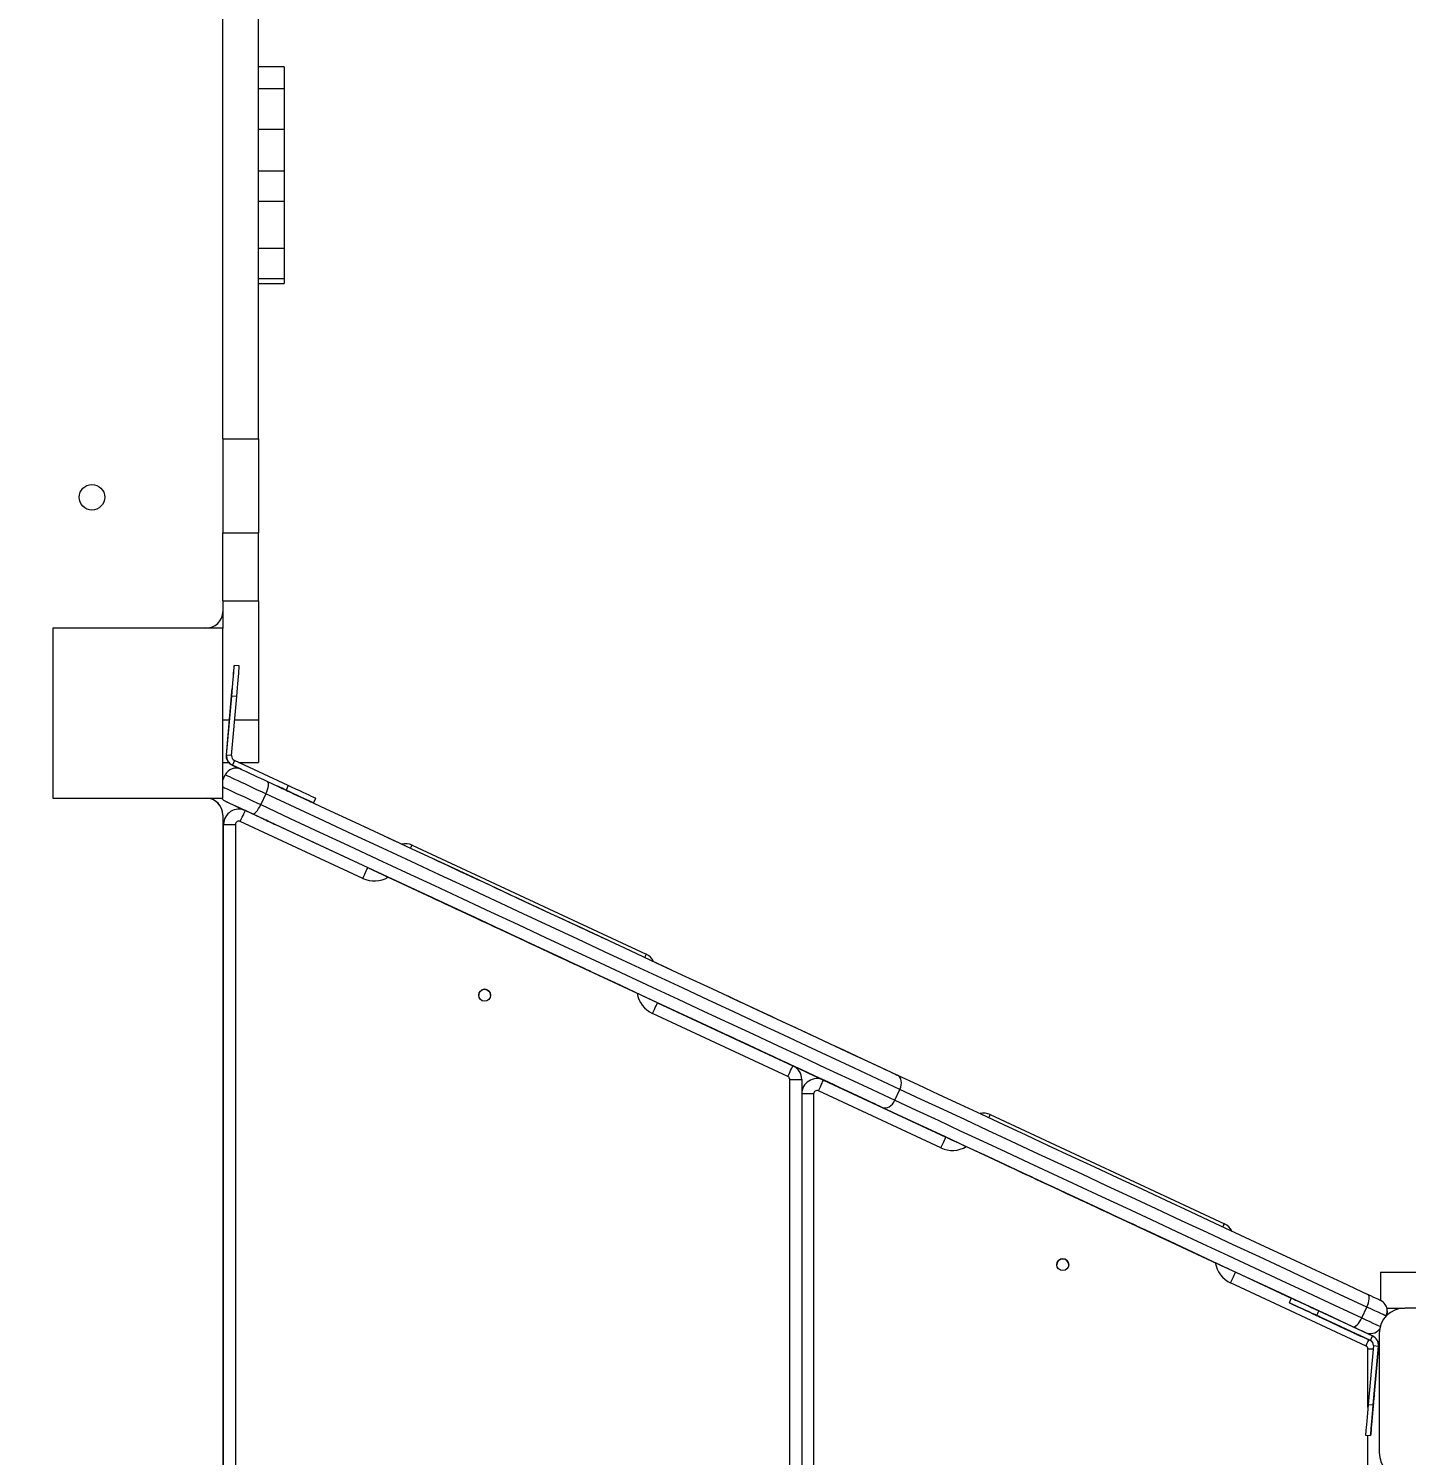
# Model space of a CAD drawing. Header units: millimetres. Extents: x -11024 to 8278, y -7837 to 5770.
# Drawn here: x -5007 to -4197, y -974 to -134 of the extents above; entities that cross this region are included whole.
import ezdxf

# ---------------------------------------------------------------- set-up
doc = ezdxf.new("R2010")
doc.units = ezdxf.units.MM
for name, color, linetype in [('DIKOM_ОБЪЕКТ', 7, 'Continuous'), ('DIKOM_РАЗМЕР_ЗОНА', 7, 'Continuous'), ('DIKOM_РАЗМЕР_ОБЪЕКТА', 7, 'Continuous')]:
    doc.layers.add(name, color=color, linetype=linetype)
doc.styles.add('style1', font='arial.ttf', dxfattribs={"width": 0.8})
doc.dimstyles.new('1-50', dxfattribs={"dimtxt": 300, "dimasz": 200, "dimexe": 100, "dimexo": 0, "dimgap": 100, "dimtad": 1, "dimtxsty": 'style1', "dimcen": 200, "dimclrd": 7, "dimclre": 7, "dimclrt": 7, "dimadec": 1, "dimazin": 2, "dimtfac": 1, "dimtmove": 0, "dimatfit": 2, "dimfxl": 0, "dimlwd": 25, "dimlwe": 18, "dimarcsym": 0})

# ---------------------------------------------------------------- blocks, each defined once
blk = doc.blocks.new('*D9')
at = {"layer": 'Defpoints', "color": 0, "transparency": 16777216}
for p in [(3740.68, 3707.51), (-8191.56, -3797.25), (-1076.12, -3797.25)]:
    blk.add_point(p, dxfattribs=at)
at = {"layer": 'DIKOM_РАЗМЕР_ОБЪЕКТА', "color": 7, "lineweight": 18, "transparency": 16777216}
for p, q in [((3740.68, 3707.51), (-8291.56, 3707.51)), ((-1076.12, -3797.25), (-8291.56, -3797.25))]:
    blk.add_line(p, q, dxfattribs=at)
at = {"layer": 'DIKOM_РАЗМЕР_ОБЪЕКТА', "color": 7, "lineweight": 25, "transparency": 16777216}
blk.add_line((-8191.56, 3507.51), (-8191.56, -3597.25), dxfattribs=at)
at = {"layer": 'DIKOM_РАЗМЕР_ОБЪЕКТА', "color": 7, "transparency": 16777216}
for points in [[(-8224.9, 3507.51), (-8158.23, 3507.51), (-8191.56, 3707.51)], [(-8224.9, -3597.25), (-8158.23, -3597.25), (-8191.56, -3797.25)]]:
    blk.add_solid(points, dxfattribs=at)
at = {"layer": 'DIKOM_РАЗМЕР_ОБЪЕКТА', "color": 7, "transparency": 16777216, "insert": (-8444.74, -44.87), "char_height": 300, "attachment_point": 5, "rotation": 90, "style": 'style1'}
blk.add_mtext('7500', dxfattribs=at)
blk = doc.blocks.new('*D10')
at = {"layer": 'Defpoints', "color": 0, "transparency": 16777216}
for p in [(-7791.31, -186.83), (6174.94, -1432.98), (6174.94, -5371.27)]:
    blk.add_point(p, dxfattribs=at)
at = {"layer": 'DIKOM_РАЗМЕР_ОБЪЕКТА', "color": 7, "lineweight": 18, "transparency": 16777216}
for p, q in [((-7791.31, -186.83), (-7791.31, -5471.27)), ((6174.94, -1432.98), (6174.94, -5471.27))]:
    blk.add_line(p, q, dxfattribs=at)
at = {"layer": 'DIKOM_РАЗМЕР_ОБЪЕКТА', "color": 7, "lineweight": 25, "transparency": 16777216}
blk.add_line((-7591.31, -5371.27), (5974.94, -5371.27), dxfattribs=at)
at = {"layer": 'DIKOM_РАЗМЕР_ОБЪЕКТА', "color": 7, "transparency": 16777216}
for points in [[(-7591.31, -5337.93), (-7591.31, -5404.6), (-7791.31, -5371.27)], [(5974.94, -5337.93), (5974.94, -5404.6), (6174.94, -5371.27)]]:
    blk.add_solid(points, dxfattribs=at)
at = {"layer": 'DIKOM_РАЗМЕР_ОБЪЕКТА', "color": 7, "transparency": 16777216, "insert": (-1343.68, -5118.1), "char_height": 300, "attachment_point": 5, "style": 'style1'}
blk.add_mtext('14000', dxfattribs=at)
blk = doc.blocks.new('*D11')
at = {"layer": 'Defpoints', "color": 0, "transparency": 16777216}
for p in [(3316.13, 5770.14), (-10574.15, -5797.25), (-1580.09, -5797.25)]:
    blk.add_point(p, dxfattribs=at)
at = {"layer": 'DIKOM_РАЗМЕР_ЗОНА', "color": 7, "lineweight": 18, "transparency": 16777216}
for p, q in [((3316.13, 5770.14), (-10674.15, 5770.14)), ((-1580.09, -5797.25), (-10674.15, -5797.25))]:
    blk.add_line(p, q, dxfattribs=at)
at = {"layer": 'DIKOM_РАЗМЕР_ЗОНА', "color": 7, "lineweight": 25, "transparency": 16777216}
blk.add_line((-10574.15, 5570.14), (-10574.15, -5597.25), dxfattribs=at)
at = {"layer": 'DIKOM_РАЗМЕР_ЗОНА', "color": 7, "transparency": 16777216}
for points in [[(-10607.49, 5570.14), (-10540.82, 5570.14), (-10574.15, 5770.14)], [(-10607.49, -5597.25), (-10540.82, -5597.25), (-10574.15, -5797.25)]]:
    blk.add_solid(points, dxfattribs=at)
at = {"layer": 'DIKOM_РАЗМЕР_ЗОНА', "color": 7, "transparency": 16777216, "insert": (-10827.33, -172.99), "char_height": 300, "attachment_point": 5, "rotation": 90, "style": 'style1'}
blk.add_mtext('11500', dxfattribs=at)

msp = doc.modelspace()

# ---------------------------------------------------------------- linework, layer by layer
at = {"layer": 'DIKOM_ОБЪЕКТ', "color": 7, "linetype": 'Continuous', "lineweight": 15}
for p, q in [((-4892.616, -375.527), (-4892.616, 113.93)), ((-4871.616, -375.527), (-4871.616, 113.93)), ((-4856.616, -156.515), (-4871.616, -156.515)), ((-4856.616, -156.515), (-4856.616, -169.589)), ((-4856.616, -169.589), (-4871.616, -169.589)), ((-4856.616, -169.589), (-4856.616, -193.378)), ((-4856.616, -193.378), (-4871.616, -193.378)), ((-4856.616, -193.378), (-4856.616, -217.936)), ((-4856.616, -217.936), (-4871.616, -217.936)), ((-4856.616, -217.936), (-4856.616, -235.805)), ((-4856.616, -235.805), (-4871.616, -235.805)), ((-4856.616, -235.805), (-4856.616, -263.518)), ((-4856.616, -263.518), (-4871.616, -263.518)), ((-4856.616, -263.518), (-4856.616, -281.404)), ((-4856.616, -281.404), (-4871.616, -281.404)), ((-4871.616, -284.092), (-4856.616, -284.092)), ((-4856.616, -281.404), (-4856.616, -284.092)), ((-4892.616, -375.527), (-4871.616, -375.527)), ((-4892.616, -375.527), (-4892.616, -430.795)), ((-4871.616, -375.527), (-4871.616, -430.795)), ((-4892.616, -430.795), (-4871.616, -430.795)), ((-4892.616, -470.788), (-4892.616, -430.795)), ((-4871.616, -470.788), (-4871.616, -430.795)), ((-4892.616, -470.788), (-4871.616, -470.788)), ((-4892.616, -470.788), (-4892.616, -486.829)), ((-4871.616, -470.788), (-4871.616, -540.788)), ((-4992.616, -486.829), (-4992.616, -586.829)), ((-4892.616, -486.829), (-4992.616, -486.829)), ((-4982.611, -486.826), (-4982.888, -486.829)), ((-4902.611, -486.826), (-4982.611, -486.826)), ((-4892.616, -586.829), (-4892.616, -486.829)), ((-4882.996, -509.087), (-4885.985, -508.826)), ((-4887.682, -526.698), (-4890.714, -561.35)), ((-4890.458, -561.47), (-4887.426, -526.817)), ((-4887.47, -561.731), (-4884.437, -527.078)), ((-4884.437, -527.078), (-4887.426, -526.817)), ((-4892.616, -540.788), (-4888.914, -540.788)), ((-4885.637, -540.788), (-4871.616, -540.788)), ((-4871.616, -540.788), (-4871.616, -565.786)), ((-4890.458, -561.47), (-4890.714, -561.35)), ((-4887.47, -561.731), (-4890.458, -561.47)), ((-4892.616, -565.786), (-4889.285, -565.786)), ((-4887.017, -567.43), (-4887.272, -567.311)), ((-4887.272, -567.311), (-4881.941, -569.797)), ((-4887.254, -567.32), (-4887.145, -567.372)), ((-4887.145, -567.37), (-4887.145, -567.371)), ((-4887.145, -567.371), (-4882.008, -569.767)), ((-4887.145, -567.371), (-4887.145, -567.371)), ((-4882.005, -569.768), (-4887.145, -567.371)), ((-4887.145, -567.371), (-4881.98, -569.78)), ((-4887.145, -567.371), (-4887.145, -567.371)), ((-4881.975, -569.781), (-4887.145, -567.371)), ((-4887.145, -567.371), (-4887.145, -567.372)), ((-4887.145, -567.371), (-4887.145, -567.371)), ((-4887.145, -567.372), (-4882.029, -569.757)), ((-4887.145, -567.372), (-4887.145, -567.372)), ((-4882.027, -569.758), (-4887.145, -567.372)), ((-4885.749, -564.711), (-4887.017, -567.43)), ((-4881.931, -569.802), (-4887.017, -567.43)), ((-4854.224, -579.412), (-4885.749, -564.711)), ((-4883.444, -565.786), (-4871.616, -565.786)), ((-4892.616, -576.228), (-4891.205, -573.201)), ((-4992.616, -586.829), (-4892.616, -586.829)), ((-4867.383, -584.309), (-4870.341, -590.653)), ((-4855.619, -582.071), (-4855.619, -582.071)), ((-4854.224, -579.412), (-4855.491, -582.131)), ((-4839.306, -589.678), (-4838.038, -586.959)), ((-4839.305, -589.678), (-4838.038, -586.96)), ((-4839.305, -589.678), (-4838.038, -586.96)), ((-4839.305, -589.679), (-4838.038, -586.961)), ((-4890.777, -588.848), (-4890.777, -588.849)), ((-4879.4, -594.154), (-4807.397, -627.73)), ((-4892.613, -596.619), (-4892.613, -596.618)), ((-4892.611, -596.826), (-4892.611, -1154.038)), ((-4892.204, -1169.041), (-4892.204, -602.311)), ((-4885.204, -602.311), (-4885.204, -1169.041)), ((-4810.355, -634.074), (-4882.358, -600.498)), ((-4781.363, -614.492), (-4643.604, -678.73)), ((-4792.896, -634.492), (-4651.512, -700.42)), ((-4777.489, -641.676), (-4777.489, -641.675)), ((-4675.982, -689.009), (-4675.982, -689.009)), ((-4560.359, -750.649), (-4639.969, -713.526)), ((-4637.011, -707.182), (-4557.4, -744.305)), ((-4605.29, -721.974), (-4605.29, -721.973)), ((-4559.204, -1467.617), (-4559.204, -752.462)), ((-4552.204, -752.462), (-4552.204, -1467.617)), ((-4539.4, -752.699), (-4467.397, -786.275)), ((-4545.204, -760.856), (-4545.204, -1478.012)), ((-4470.355, -792.619), (-4542.359, -759.043)), ((-4497.438, -764.542), (-4494.479, -758.197)), ((-4503.784, -769.306), (-4503.784, -769.307)), ((-4441.363, -773.037), (-4303.604, -837.275)), ((-4453.677, -792.673), (-4311, -859.204)), ((-4433.091, -802.271), (-4433.091, -802.271)), ((-4331.585, -849.604), (-4331.585, -849.605)), ((-4220.359, -909.194), (-4299.969, -872.071)), ((-4297.011, -865.727), (-4264.334, -880.965)), ((-4211.888, -865.829), (-4184.686, -865.829)), ((-4211.888, -865.829), (-4211.888, -882.249)), ((-4264.334, -880.964), (-4265.601, -883.683)), ((-4265.601, -883.683), (-4265.601, -883.683)), ((-4249.288, -891.29), (-4248.02, -888.571)), ((-4248.02, -888.571), (-4216.494, -903.272)), ((-4222.804, -892.606), (-4219.846, -886.262)), ((-4208.132, -886.829), (-4197.616, -886.829)), ((-4207.914, -888.563), (-4207.914, -888.561)), ((-4127.616, -886.829), (-4197.616, -886.829)), ((-4217.762, -905.991), (-4249.288, -891.29)), ((-4249.288, -891.29), (-4217.762, -905.991)), ((-4249.288, -891.291), (-4249.288, -891.29)), ((-4231.723, -899.481), (-4249.288, -891.291)), ((-4249.288, -891.291), (-4232.338, -899.194)), ((-4208.57, -891.52), (-4208.628, -891.645)), ((-4208.627, -891.643), (-4208.57, -891.521)), ((-4208.57, -891.521), (-4208.57, -891.52)), ((-4232.681, -899.034), (-4232.429, -899.152)), ((-4232.681, -899.034), (-4232.681, -899.034)), ((-4232.429, -899.152), (-4232.681, -899.034)), ((-4232.681, -899.035), (-4232.429, -899.152)), ((-4232.681, -899.035), (-4232.681, -899.035)), ((-4232.429, -899.152), (-4232.681, -899.035)), ((-4231.044, -899.797), (-4226.135, -902.086)), ((-4223.492, -903.319), (-4231.044, -899.797)), ((-4229.394, -900.567), (-4230.112, -900.232)), ((-4225.801, -902.243), (-4227.04, -901.665)), ((-4225.801, -902.243), (-4227.04, -901.665)), ((-4227.04, -901.665), (-4225.801, -902.243)), ((-4224.75, -902.732), (-4224.499, -902.849)), ((-4224.499, -902.849), (-4223.492, -903.319)), ((-4223.492, -903.32), (-4223.999, -903.083)), ((-4223.999, -903.083), (-4223.492, -903.32)), ((-4217.762, -905.992), (-4223.999, -903.083)), ((-4223.999, -903.083), (-4217.762, -905.991)), ((-4223.869, -903.144), (-4223.978, -903.093)), ((-4223.492, -903.319), (-4223.492, -903.319)), ((-4220.831, -901.25), (-4220.831, -901.25)), ((-4217.762, -905.991), (-4216.494, -903.272)), ((-4217.762, -905.991), (-4217.762, -905.991)), ((-4217.762, -905.991), (-4217.762, -905.992)), ((-4217.762, -905.991), (-4217.761, -905.991)), ((-4212.616, -901.829), (-4212.616, -971.829)), ((-4219.204, -945.124), (-4219.204, -911.007)), ((-4216.041, -908.971), (-4219.073, -943.624)), ((-4216.084, -943.886), (-4213.052, -909.233)), ((-4213.052, -909.233), (-4216.084, -943.886)), ((-4216.084, -943.886), (-4213.052, -909.233)), ((-4213.052, -909.233), (-4216.084, -943.886)), ((-4216.041, -908.971), (-4213.052, -909.233)), ((-4213.053, -909.233), (-4213.052, -909.233)), ((-4213.03, -908.71), (-4213.052, -909.233)), ((-4213.052, -909.233), (-4213.03, -908.71)), ((-4213.052, -909.233), (-4213.052, -909.233)), ((-4213.052, -909.233), (-4213.052, -909.233)), ((-4213.03, -908.71), (-4213.03, -908.71)), ((-4219.073, -943.624), (-4216.084, -943.886)), ((-4216.084, -943.886), (-4216.084, -943.886)), ((-4220.641, -961.556), (-4217.653, -961.817)), ((-4220.641, -961.556), (-4217.653, -961.818)), ((-4219.204, -1663.916), (-4219.204, -961.682))]:
    msp.add_line(p, q, dxfattribs=at)
at = {"layer": 'DIKOM_ОБЪЕКТ', "color": 7, "linetype": 'Continuous', "lineweight": 15, "flags": 128}
for points in [[(-4887.426, -526.817), (-4887.204, -524.264), (-4886.989, -521.762), (-4886.786, -519.362), (-4886.598, -517.113), (-4886.43, -515.06), (-4886.284, -513.245), (-4886.165, -511.704), (-4886.073, -510.471), (-4886.012, -509.569), (-4885.982, -509.017), (-4885.985, -508.826), (-4886.019, -509), (-4886.084, -509.535), (-4886.18, -510.421), (-4886.303, -511.64), (-4886.452, -513.166), (-4886.623, -514.97), (-4886.813, -517.013), (-4887.019, -519.254), (-4887.235, -521.648), (-4887.457, -524.146), (-4887.682, -526.698)], [(-4884.437, -527.078), (-4884.215, -524.526), (-4884.001, -522.024), (-4883.797, -519.624), (-4883.61, -517.374), (-4883.441, -515.321), (-4883.296, -513.506), (-4883.176, -511.966), (-4883.085, -510.732), (-4883.024, -509.83), (-4882.994, -509.278), (-4882.996, -509.087), (-4882.996, -509.087)], [(-4887.61, -527.768), (-4887.503, -526.532), (-4887.407, -525.396), (-4887.33, -524.45), (-4887.279, -523.772), (-4887.257, -523.417), (-4887.266, -523.413), (-4887.305, -523.76), (-4887.371, -524.431), (-4887.46, -525.371), (-4887.563, -526.504), (-4887.672, -527.739), (-4887.779, -528.974), (-4887.874, -530.111), (-4887.951, -531.056), (-4888.003, -531.734), (-4888.025, -532.09), (-4888.016, -532.094), (-4887.977, -531.747), (-4887.91, -531.076), (-4887.822, -530.135), (-4887.719, -529.002), (-4887.61, -527.768)], [(-4881.902, -569.815), (-4881.728, -569.896), (-4881.213, -570.137), (-4880.37, -570.529), (-4879.226, -571.063), (-4877.814, -571.722), (-4876.174, -572.486), (-4874.357, -573.334), (-4872.414, -574.24), (-4870.404, -575.177), (-4868.385, -576.118), (-4866.418, -577.036)], [(-4867.383, -584.309), (-4869.751, -583.205), (-4872.18, -582.072), (-4874.626, -580.932), (-4877.043, -579.805), (-4879.388, -578.711), (-4881.618, -577.671), (-4883.693, -576.704), (-4885.574, -575.827), (-4887.228, -575.055), (-4888.624, -574.404), (-4889.737, -573.885), (-4890.548, -573.507), (-4891.04, -573.278), (-4891.205, -573.201)], [(-4867.383, -584.309), (-4866.844, -583.054), (-4866.402, -581.811), (-4866.075, -580.628), (-4865.875, -579.551), (-4865.809, -578.621), (-4865.88, -577.874), (-4866.086, -577.339), (-4866.418, -577.036)], [(-4866.418, -577.036), (-4849.195, -585.067), (-4832.085, -593.045), (-4815.094, -600.968), (-4798.229, -608.833), (-4781.494, -616.636), (-4764.897, -624.376), (-4748.442, -632.049), (-4732.136, -639.652), (-4715.984, -647.184), (-4699.992, -654.641), (-4684.166, -662.021), (-4668.511, -669.321), (-4653.033, -676.539), (-4637.737, -683.672), (-4622.628, -690.717), (-4607.712, -697.673), (-4592.993, -704.536), (-4578.478, -711.304), (-4564.172, -717.976), (-4550.078, -724.548), (-4536.203, -731.018), (-4522.55, -737.384), (-4509.126, -743.644), (-4495.934, -749.795)], [(-4892.616, -580.267), (-4891.583, -580.748), (-4890.186, -581.4), (-4888.532, -582.171), (-4886.651, -583.048), (-4884.576, -584.016), (-4882.346, -585.055), (-4880.001, -586.149), (-4877.584, -587.276), (-4875.139, -588.416), (-4872.71, -589.549), (-4870.341, -590.653)], [(-4494.479, -758.197), (-4507.758, -752.006), (-4521.269, -745.705), (-4535.011, -739.297), (-4548.977, -732.785), (-4563.162, -726.17), (-4577.562, -719.455), (-4592.172, -712.642), (-4606.986, -705.734), (-4622, -698.733), (-4637.208, -691.642), (-4652.604, -684.463), (-4668.183, -677.198), (-4683.941, -669.85), (-4699.87, -662.422), (-4715.967, -654.916), (-4732.224, -647.335), (-4748.637, -639.682), (-4765.199, -631.959), (-4781.905, -624.169), (-4798.748, -616.314), (-4815.724, -608.398), (-4832.825, -600.424), (-4850.047, -592.393), (-4867.383, -584.309)], [(-4856.494, -581.663), (-4857.619, -581.139), (-4858.655, -580.656), (-4859.519, -580.253), (-4860.14, -579.963), (-4860.468, -579.81), (-4860.477, -579.806), (-4860.166, -579.951), (-4859.56, -580.234), (-4858.708, -580.631), (-4857.679, -581.111), (-4856.557, -581.634), (-4855.432, -582.158), (-4854.396, -582.642), (-4853.532, -583.044), (-4852.911, -583.334), (-4852.583, -583.487), (-4852.574, -583.491), (-4852.885, -583.346), (-4853.492, -583.063), (-4854.343, -582.666), (-4855.372, -582.186), (-4856.494, -581.663)], [(-4852.9, -583.339), (-4852.941, -583.32), (-4853.259, -583.172), (-4853.868, -582.888), (-4854.713, -582.494), (-4855.719, -582.025), (-4856.797, -581.522), (-4857.85, -581.031), (-4858.786, -580.595), (-4859.521, -580.252), (-4859.989, -580.033), (-4860.151, -579.958)], [(-4855.747, -582.012), (-4853.424, -583.095), (-4851.146, -584.157), (-4848.959, -585.177), (-4846.907, -586.134), (-4845.033, -587.008), (-4843.375, -587.781), (-4841.965, -588.438), (-4840.834, -588.966), (-4840.003, -589.353), (-4839.49, -589.592), (-4839.306, -589.678), (-4839.306, -589.678)], [(-4852.901, -583.34), (-4851.023, -584.215), (-4848.842, -585.232), (-4846.799, -586.185), (-4844.936, -587.054), (-4843.29, -587.821), (-4841.895, -588.472), (-4840.78, -588.992), (-4839.967, -589.371), (-4839.472, -589.602), (-4839.306, -589.679), (-4839.472, -589.602), (-4839.967, -589.371), (-4840.78, -588.992), (-4841.895, -588.472), (-4843.29, -587.821), (-4844.936, -587.054), (-4846.799, -586.185), (-4848.842, -585.232), (-4851.023, -584.215), (-4853.298, -583.155), (-4855.619, -582.072)], [(-4855.619, -582.072), (-4853.298, -583.154), (-4851.023, -584.215), (-4848.842, -585.232), (-4846.799, -586.184), (-4844.936, -587.053), (-4843.29, -587.821), (-4841.895, -588.471), (-4840.78, -588.991), (-4839.967, -589.371), (-4839.472, -589.601), (-4839.306, -589.679), (-4839.472, -589.601), (-4839.967, -589.371), (-4840.78, -588.991), (-4841.895, -588.471), (-4843.29, -587.821), (-4844.936, -587.053), (-4846.799, -586.184), (-4848.842, -585.232), (-4851.023, -584.215), (-4853.298, -583.154), (-4855.619, -582.072)], [(-4855.619, -582.073), (-4853.298, -583.155), (-4851.023, -584.216), (-4848.842, -585.233), (-4846.799, -586.185), (-4844.936, -587.054), (-4843.29, -587.822), (-4841.895, -588.472), (-4840.78, -588.992), (-4839.967, -589.372), (-4839.472, -589.602), (-4839.306, -589.68), (-4839.472, -589.602), (-4839.967, -589.372), (-4840.78, -588.992), (-4841.895, -588.472), (-4843.29, -587.822), (-4844.936, -587.054), (-4846.799, -586.185), (-4848.842, -585.233), (-4851.023, -584.216), (-4853.298, -583.155), (-4855.619, -582.073)], [(-4838.038, -586.959), (-4838.186, -586.89), (-4838.663, -586.668), (-4839.459, -586.297), (-4840.559, -585.784), (-4841.939, -585.14), (-4843.572, -584.379), (-4845.424, -583.515), (-4847.458, -582.567), (-4849.633, -581.553), (-4851.903, -580.494), (-4854.224, -579.412)], [(-4875.293, -596.068), (-4877.26, -595.151), (-4879.278, -594.209), (-4881.289, -593.272), (-4883.231, -592.366), (-4885.049, -591.519), (-4886.689, -590.754), (-4888.101, -590.095), (-4889.245, -589.562), (-4890.088, -589.169), (-4890.603, -588.929), (-4890.777, -588.848)], [(-4890.777, -588.849), (-4890.694, -588.888), (-4890.446, -589.004), (-4890.037, -589.194), (-4889.473, -589.458), (-4888.76, -589.79), (-4887.911, -590.186), (-4886.936, -590.641), (-4885.848, -591.148)], [(-4885.848, -591.148), (-4880.502, -593.641), (-4879.322, -594.191)], [(-4882.358, -600.498), (-4881.781, -599.261), (-4881.226, -598.071), (-4880.715, -596.974), (-4880.267, -596.012), (-4879.899, -595.223), (-4879.626, -594.637), (-4879.457, -594.276), (-4879.4, -594.154)], [(-4875.293, -596.068), (-4874.847, -596.128), (-4874.305, -595.941), (-4873.687, -595.515), (-4873.017, -594.867), (-4872.32, -594.021), (-4871.625, -593.011), (-4870.957, -591.873), (-4870.341, -590.653)], [(-4870.341, -590.653), (-4853.005, -598.737), (-4835.784, -606.768), (-4818.682, -614.742), (-4801.707, -622.658), (-4784.863, -630.513), (-4768.157, -638.303), (-4751.595, -646.026), (-4735.182, -653.679), (-4718.925, -661.26), (-4702.829, -668.766), (-4686.899, -676.194), (-4671.142, -683.542), (-4655.562, -690.807), (-4640.166, -697.986), (-4624.958, -705.078), (-4609.945, -712.079), (-4595.13, -718.987), (-4580.52, -725.799), (-4566.12, -732.514), (-4551.935, -739.129), (-4537.969, -745.641), (-4524.227, -752.049), (-4510.716, -758.35), (-4497.438, -764.542)], [(-4892.204, -602.311), (-4892.069, -602.311), (-4891.671, -602.311), (-4891.024, -602.311), (-4890.154, -602.311), (-4889.093, -602.311), (-4887.883, -602.311), (-4886.569, -602.311), (-4885.204, -602.311)], [(-4504.81, -768.828), (-4518.001, -762.676), (-4531.425, -756.416), (-4545.078, -750.05), (-4558.953, -743.58), (-4573.047, -737.008), (-4587.353, -730.337), (-4601.868, -723.568), (-4616.587, -716.705), (-4631.502, -709.75), (-4646.612, -702.704), (-4661.908, -695.571), (-4677.386, -688.354), (-4693.041, -681.054), (-4708.867, -673.674), (-4724.86, -666.216), (-4741.011, -658.685), (-4757.317, -651.081), (-4773.772, -643.408), (-4790.369, -635.669), (-4807.103, -627.865), (-4823.969, -620.001), (-4840.96, -612.078), (-4858.07, -604.099), (-4875.293, -596.068)], [(-4861.775, -602.372), (-4861.936, -602.296), (-4862.405, -602.078), (-4863.14, -601.735), (-4864.076, -601.299), (-4865.13, -600.807), (-4866.207, -600.305), (-4867.213, -599.836), (-4868.058, -599.442), (-4868.666, -599.158), (-4868.985, -599.009), (-4868.985, -599.009), (-4868.666, -599.158), (-4868.058, -599.442), (-4867.213, -599.836), (-4866.207, -600.305), (-4865.13, -600.807), (-4864.076, -601.299), (-4863.14, -601.735), (-4862.405, -602.078), (-4861.936, -602.296), (-4861.775, -602.372)], [(-4861.775, -602.372), (-4861.936, -602.297), (-4862.405, -602.079), (-4863.14, -601.736), (-4864.076, -601.3), (-4865.13, -600.808), (-4866.207, -600.306), (-4867.213, -599.837), (-4868.058, -599.443), (-4868.666, -599.159), (-4868.985, -599.01), (-4868.985, -599.01), (-4868.666, -599.159), (-4868.058, -599.443), (-4867.213, -599.837), (-4866.207, -600.306), (-4865.13, -600.808), (-4864.076, -601.3), (-4863.14, -601.736), (-4862.405, -602.079), (-4861.936, -602.297), (-4861.775, -602.372)], [(-4861.775, -602.372), (-4861.936, -602.297), (-4862.405, -602.078), (-4863.14, -601.735), (-4864.076, -601.299), (-4865.13, -600.808), (-4866.207, -600.305), (-4867.213, -599.836), (-4868.058, -599.442), (-4868.666, -599.158), (-4868.985, -599.01), (-4868.985, -599.01), (-4868.666, -599.158), (-4868.058, -599.442), (-4867.213, -599.836), (-4866.207, -600.305), (-4865.13, -600.808), (-4864.076, -601.299), (-4863.14, -601.736), (-4862.405, -602.078), (-4861.936, -602.297), (-4861.775, -602.372)], [(-4861.775, -602.373), (-4861.936, -602.298), (-4862.405, -602.079), (-4863.14, -601.736), (-4864.076, -601.3), (-4865.13, -600.809), (-4866.207, -600.306), (-4867.213, -599.837), (-4868.058, -599.443), (-4868.666, -599.159), (-4868.985, -599.011), (-4868.985, -599.011), (-4868.666, -599.159), (-4868.058, -599.443), (-4867.213, -599.837), (-4866.207, -600.306), (-4865.13, -600.809), (-4864.076, -601.3), (-4863.14, -601.736), (-4862.405, -602.079), (-4861.936, -602.298), (-4861.775, -602.373)], [(-4797.615, -609.12), (-4797.448, -609.198), (-4796.95, -609.431), (-4796.134, -609.811), (-4795.019, -610.331), (-4793.634, -610.977), (-4792.012, -611.733), (-4790.193, -612.582), (-4788.222, -613.501), (-4787.335, -613.914)], [(-4782.206, -616.3), (-4781.862, -615.561), (-4781.588, -614.975), (-4781.42, -614.614), (-4781.363, -614.492)], [(-4810.355, -634.074), (-4809.778, -632.837), (-4809.223, -631.646), (-4808.711, -630.55), (-4808.263, -629.588), (-4807.895, -628.799), (-4807.622, -628.213), (-4807.453, -627.852), (-4807.397, -627.73)], [(-4806.37, -628.209), (-4806.323, -628.231), (-4805.825, -628.463), (-4805.009, -628.844), (-4803.894, -629.363), (-4802.509, -630.009), (-4800.886, -630.766), (-4799.068, -631.614), (-4797.097, -632.533), (-4795.022, -633.5), (-4792.896, -634.492)], [(-4768.614, -622.644), (-4768.449, -622.72), (-4767.957, -622.95), (-4767.139, -623.331), (-4766.002, -623.862), (-4764.552, -624.538), (-4762.8, -625.355), (-4760.756, -626.308), (-4758.435, -627.39), (-4755.85, -628.596), (-4753.018, -629.916), (-4749.959, -631.342), (-4746.692, -632.866), (-4743.237, -634.477), (-4739.618, -636.165), (-4735.858, -637.918), (-4731.981, -639.726), (-4728.012, -641.576), (-4723.978, -643.458), (-4719.904, -645.357), (-4715.817, -647.263), (-4711.743, -649.163), (-4707.709, -651.044), (-4703.74, -652.895), (-4699.863, -654.703), (-4696.103, -656.456), (-4692.484, -658.144), (-4689.03, -659.755), (-4685.762, -661.278), (-4682.702, -662.705), (-4679.871, -664.025), (-4677.286, -665.23), (-4674.964, -666.313), (-4672.921, -667.266), (-4671.169, -668.083), (-4669.719, -668.759), (-4668.582, -669.289), (-4667.765, -669.67), (-4667.272, -669.9), (-4667.107, -669.977)], [(-4777.489, -641.675), (-4777.324, -641.752), (-4776.831, -641.982), (-4776.014, -642.363), (-4774.877, -642.893), (-4773.427, -643.569), (-4771.675, -644.386), (-4769.632, -645.339), (-4767.31, -646.422), (-4764.725, -647.627), (-4761.894, -648.948), (-4758.834, -650.374), (-4755.566, -651.898), (-4752.112, -653.509), (-4748.493, -655.196), (-4744.733, -656.95), (-4740.856, -658.758), (-4736.887, -660.608), (-4732.853, -662.489), (-4728.779, -664.389), (-4724.692, -666.295), (-4720.618, -668.195), (-4716.584, -670.076), (-4712.615, -671.926), (-4708.738, -673.734), (-4704.978, -675.488), (-4701.359, -677.175), (-4697.904, -678.786), (-4694.637, -680.31), (-4691.577, -681.736), (-4688.746, -683.057), (-4686.161, -684.262), (-4683.839, -685.345), (-4681.795, -686.298), (-4680.044, -687.115), (-4678.594, -687.791), (-4677.457, -688.321), (-4676.639, -688.702), (-4676.147, -688.932), (-4675.982, -689.009)], [(-4675.982, -689.009), (-4676.147, -688.933), (-4676.639, -688.703), (-4677.457, -688.322), (-4678.594, -687.791), (-4680.044, -687.116), (-4681.795, -686.299), (-4683.839, -685.346), (-4686.161, -684.263), (-4688.746, -683.058), (-4691.577, -681.737), (-4694.637, -680.311), (-4697.904, -678.787), (-4701.359, -677.176), (-4704.978, -675.489), (-4708.738, -673.735), (-4712.615, -671.927), (-4716.584, -670.077), (-4720.618, -668.196), (-4724.692, -666.296), (-4728.779, -664.39), (-4732.853, -662.49), (-4736.887, -660.609), (-4740.856, -658.758), (-4744.733, -656.951), (-4748.493, -655.197), (-4752.112, -653.51), (-4755.566, -651.899), (-4758.834, -650.375), (-4761.894, -648.948), (-4764.725, -647.628), (-4767.31, -646.423), (-4769.632, -645.34), (-4771.675, -644.387), (-4773.427, -643.57), (-4774.877, -642.894), (-4776.014, -642.364), (-4776.831, -641.983), (-4777.324, -641.753), (-4777.489, -641.676)], [(-4644.447, -680.538), (-4644.103, -679.799), (-4643.83, -679.213), (-4643.661, -678.852), (-4643.604, -678.73)], [(-4639.323, -682.933), (-4638.436, -683.347), (-4636.465, -684.266), (-4634.646, -685.114), (-4633.024, -685.871), (-4631.638, -686.517), (-4630.524, -687.036), (-4629.708, -687.417), (-4629.21, -687.649), (-4629.042, -687.727)], [(-4651.512, -700.42), (-4649.385, -701.412), (-4647.311, -702.379), (-4645.34, -703.298), (-4643.521, -704.147), (-4641.899, -704.903), (-4640.514, -705.549), (-4639.399, -706.069), (-4638.583, -706.449), (-4638.085, -706.682), (-4638.038, -706.703)], [(-4596.415, -702.941), (-4596.25, -703.018), (-4595.758, -703.248), (-4594.94, -703.629), (-4593.803, -704.159), (-4592.354, -704.835), (-4590.602, -705.652), (-4588.558, -706.605), (-4586.236, -707.688), (-4583.651, -708.893), (-4580.82, -710.214), (-4577.761, -711.64), (-4574.493, -713.164), (-4571.039, -714.775), (-4567.419, -716.462), (-4563.66, -718.216), (-4559.782, -720.024), (-4555.814, -721.874), (-4551.78, -723.755), (-4547.705, -725.655), (-4543.619, -727.561), (-4539.544, -729.461), (-4535.51, -731.342), (-4531.542, -733.192), (-4527.664, -735), (-4523.905, -736.754), (-4520.285, -738.441), (-4516.831, -740.052), (-4513.563, -741.576), (-4510.504, -743.002), (-4507.673, -744.323), (-4505.088, -745.528), (-4502.766, -746.611), (-4500.722, -747.564), (-4498.97, -748.381), (-4497.521, -749.057), (-4496.384, -749.587), (-4495.566, -749.968), (-4495.128, -750.172)], [(-4639.969, -713.526), (-4639.392, -712.289), (-4638.837, -711.099), (-4638.326, -710.002), (-4637.877, -709.04), (-4637.51, -708.251), (-4637.236, -707.665), (-4637.068, -707.304), (-4637.011, -707.182)], [(-4605.29, -721.973), (-4605.126, -722.05), (-4604.633, -722.28), (-4603.815, -722.661), (-4602.678, -723.191), (-4601.229, -723.867), (-4599.477, -724.684), (-4597.433, -725.637), (-4595.111, -726.72), (-4592.526, -727.925), (-4589.695, -729.245), (-4586.635, -730.672), (-4583.368, -732.195), (-4579.913, -733.806), (-4576.294, -735.494), (-4572.534, -737.247), (-4568.657, -739.055), (-4564.689, -740.906), (-4560.654, -742.787), (-4556.58, -744.687), (-4552.493, -746.593), (-4548.419, -748.492), (-4544.385, -750.374), (-4540.417, -752.224), (-4536.539, -754.032), (-4532.78, -755.785), (-4529.16, -757.473), (-4525.706, -759.084), (-4522.438, -760.608), (-4519.379, -762.034), (-4516.548, -763.354), (-4513.963, -764.56), (-4511.641, -765.642), (-4509.597, -766.595), (-4507.845, -767.413), (-4506.396, -768.088), (-4505.258, -768.619), (-4504.441, -769), (-4503.948, -769.23), (-4503.784, -769.306)], [(-4503.784, -769.307), (-4503.948, -769.23), (-4504.441, -769.001), (-4505.258, -768.619), (-4506.396, -768.089), (-4507.845, -767.413), (-4509.597, -766.596), (-4511.641, -765.643), (-4513.963, -764.561), (-4516.548, -763.355), (-4519.379, -762.035), (-4522.438, -760.608), (-4525.706, -759.085), (-4529.16, -757.474), (-4532.78, -755.786), (-4536.539, -754.033), (-4540.417, -752.225), (-4544.385, -750.374), (-4548.419, -748.493), (-4552.493, -746.593), (-4556.58, -744.688), (-4560.654, -742.788), (-4564.689, -740.907), (-4568.657, -739.056), (-4572.534, -737.248), (-4576.294, -735.495), (-4579.913, -733.807), (-4583.368, -732.196), (-4586.635, -730.673), (-4589.695, -729.246), (-4592.526, -727.926), (-4595.111, -726.72), (-4597.433, -725.638), (-4599.477, -724.685), (-4601.229, -723.868), (-4602.678, -723.192), (-4603.815, -722.661), (-4604.633, -722.28), (-4605.126, -722.051), (-4605.29, -721.974)], [(-4560.359, -750.649), (-4559.781, -749.412), (-4559.226, -748.222), (-4558.715, -747.125), (-4558.267, -746.164), (-4557.899, -745.375), (-4557.626, -744.788), (-4557.457, -744.427), (-4557.4, -744.305)], [(-4557.333, -744.337), (-4554.223, -745.787), (-4548.559, -748.429), (-4543.085, -750.981), (-4539.365, -752.716)], [(-4559.204, -752.462), (-4557.838, -752.462), (-4556.525, -752.462), (-4555.315, -752.462), (-4554.254, -752.462), (-4553.384, -752.462), (-4552.737, -752.462), (-4552.338, -752.462), (-4552.204, -752.462)], [(-4542.359, -759.043), (-4541.781, -757.806), (-4541.227, -756.615), (-4540.715, -755.519), (-4540.267, -754.557), (-4539.899, -753.768), (-4539.625, -753.182), (-4539.457, -752.821), (-4539.4, -752.699)], [(-4494.479, -758.197), (-4493.987, -756.92), (-4493.683, -755.613), (-4493.58, -754.326), (-4493.68, -753.109), (-4493.981, -752.008), (-4494.471, -751.066), (-4495.13, -750.319), (-4495.934, -749.795)], [(-4495.934, -749.795), (-4483.885, -755.414), (-4471.619, -761.134), (-4459.142, -766.952), (-4446.456, -772.867), (-4433.569, -778.877), (-4420.483, -784.979), (-4407.204, -791.171), (-4393.737, -797.451), (-4380.086, -803.816), (-4366.257, -810.265), (-4352.254, -816.795), (-4338.083, -823.403), (-4323.748, -830.087), (-4309.256, -836.845), (-4294.611, -843.674), (-4279.819, -850.572), (-4264.885, -857.536), (-4249.814, -864.563), (-4234.612, -871.652), (-4219.285, -878.799)], [(-4545.204, -760.856), (-4546.57, -760.856), (-4547.883, -760.856), (-4549.093, -760.856), (-4550.154, -760.856), (-4551.024, -760.856), (-4551.671, -760.856), (-4552.07, -760.856), (-4552.204, -760.856)], [(-4219.846, -886.262), (-4235.859, -878.795), (-4251.733, -871.392), (-4267.463, -864.057), (-4283.042, -856.793), (-4298.463, -849.601), (-4313.721, -842.487), (-4328.809, -835.451), (-4343.721, -828.497), (-4358.451, -821.629), (-4372.994, -814.847), (-4387.342, -808.156), (-4401.491, -801.559), (-4415.435, -795.056), (-4429.169, -788.653), (-4442.685, -782.35), (-4455.98, -776.15), (-4469.047, -770.057), (-4481.882, -764.072), (-4494.479, -758.197)], [(-4504.81, -768.828), (-4503.892, -769.107), (-4502.895, -769.132), (-4501.859, -768.902), (-4500.822, -768.425), (-4499.825, -767.719), (-4498.906, -766.813), (-4498.1, -765.74), (-4497.438, -764.542)], [(-4228.16, -897.832), (-4243.487, -890.685), (-4258.689, -883.596), (-4273.76, -876.568), (-4288.694, -869.604), (-4303.486, -862.706), (-4318.131, -855.877), (-4332.624, -849.12), (-4346.958, -842.435), (-4361.129, -835.827), (-4375.132, -829.298), (-4388.961, -822.849), (-4402.612, -816.483), (-4416.079, -810.204), (-4429.358, -804.011), (-4442.444, -797.909), (-4455.331, -791.9), (-4468.016, -785.985), (-4480.494, -780.166), (-4492.76, -774.447), (-4504.81, -768.828)], [(-4497.438, -764.542), (-4484.84, -770.416), (-4472.006, -776.401), (-4458.938, -782.494), (-4445.643, -788.694), (-4432.127, -794.997), (-4418.393, -801.401), (-4404.45, -807.903), (-4390.301, -814.501), (-4375.952, -821.191), (-4361.41, -827.973), (-4346.68, -834.841), (-4331.767, -841.795), (-4316.679, -848.831), (-4301.422, -855.946), (-4286, -863.137), (-4270.421, -870.401), (-4254.691, -877.736), (-4238.817, -885.139), (-4222.804, -892.606)], [(-4442.206, -774.845), (-4441.861, -774.106), (-4441.588, -773.52), (-4441.42, -773.159), (-4441.363, -773.037)], [(-4470.355, -792.619), (-4469.778, -791.381), (-4469.223, -790.191), (-4468.712, -789.094), (-4468.263, -788.133), (-4467.895, -787.344), (-4467.622, -786.758), (-4467.454, -786.397), (-4467.397, -786.275)], [(-4466.589, -786.652), (-4466.466, -786.709), (-4465.991, -786.93), (-4465.214, -787.293), (-4464.152, -787.788), (-4462.833, -788.403), (-4461.288, -789.124), (-4459.555, -789.931), (-4457.678, -790.807), (-4455.703, -791.728), (-4453.677, -792.673)], [(-4433.091, -802.271), (-4432.927, -802.347), (-4432.434, -802.577), (-4431.617, -802.958), (-4430.48, -803.489), (-4429.03, -804.165), (-4427.278, -804.982), (-4425.235, -805.935), (-4422.913, -807.017), (-4420.328, -808.223), (-4417.497, -809.543), (-4414.437, -810.969), (-4411.169, -812.493), (-4407.715, -814.104), (-4404.096, -815.792), (-4400.336, -817.545), (-4396.459, -819.353), (-4392.49, -821.203), (-4388.456, -823.085), (-4384.382, -824.984), (-4380.295, -826.89), (-4376.221, -828.79), (-4372.186, -830.671), (-4368.218, -832.522), (-4364.341, -834.33), (-4360.581, -836.083), (-4356.962, -837.771), (-4353.507, -839.381), (-4350.24, -840.905), (-4347.18, -842.332), (-4344.349, -843.652), (-4341.764, -844.857), (-4339.442, -845.94), (-4337.399, -846.893), (-4335.646, -847.71), (-4334.197, -848.386), (-4333.06, -848.916), (-4332.242, -849.298), (-4331.75, -849.527), (-4331.585, -849.604)], [(-4331.585, -849.605), (-4331.75, -849.528), (-4332.242, -849.298), (-4333.06, -848.917), (-4334.197, -848.387), (-4335.646, -847.711), (-4337.399, -846.894), (-4339.442, -845.941), (-4341.764, -844.858), (-4344.349, -843.653), (-4347.18, -842.333), (-4350.24, -840.906), (-4353.507, -839.382), (-4356.962, -837.771), (-4360.581, -836.084), (-4364.341, -834.33), (-4368.218, -832.523), (-4372.186, -830.672), (-4376.221, -828.791), (-4380.295, -826.891), (-4384.382, -824.985), (-4388.456, -823.085), (-4392.49, -821.204), (-4396.459, -819.354), (-4400.336, -817.546), (-4404.096, -815.792), (-4407.715, -814.105), (-4411.169, -812.494), (-4414.437, -810.97), (-4417.497, -809.544), (-4420.328, -808.223), (-4422.913, -807.018), (-4425.235, -805.935), (-4427.278, -804.982), (-4429.03, -804.165), (-4430.48, -803.489), (-4431.617, -802.959), (-4432.434, -802.578), (-4432.927, -802.348), (-4433.091, -802.271)], [(-4304.447, -839.083), (-4304.103, -838.344), (-4303.83, -837.758), (-4303.661, -837.397), (-4303.604, -837.275)], [(-4311, -859.204), (-4308.975, -860.148), (-4306.999, -861.07), (-4305.122, -861.945), (-4303.389, -862.753), (-4301.844, -863.473), (-4300.525, -864.089), (-4299.463, -864.584), (-4298.685, -864.946), (-4298.211, -865.167), (-4298.109, -865.215)], [(-4299.969, -872.071), (-4299.392, -870.834), (-4298.837, -869.643), (-4298.326, -868.547), (-4297.878, -867.585), (-4297.51, -866.796), (-4297.236, -866.21), (-4297.068, -865.849), (-4297.011, -865.727)], [(-4264.334, -880.964), (-4264.168, -881.041), (-4263.673, -881.272), (-4262.859, -881.651), (-4261.744, -882.172), (-4260.349, -882.822), (-4258.703, -883.589), (-4256.84, -884.458), (-4254.797, -885.411), (-4252.616, -886.428), (-4250.342, -887.488), (-4248.02, -888.571)], [(-4219.846, -886.262), (-4219.314, -885.003), (-4218.896, -883.749), (-4218.606, -882.549), (-4218.456, -881.448), (-4218.451, -880.49), (-4218.592, -879.71), (-4218.874, -879.139), (-4219.285, -878.799)], [(-4219.285, -878.799), (-4217.726, -879.526), (-4216.298, -880.192), (-4215.033, -880.782), (-4213.958, -881.283), (-4213.097, -881.685), (-4212.468, -881.978), (-4212.085, -882.157), (-4211.956, -882.217)], [(-4249.288, -891.29), (-4251.61, -890.207), (-4253.884, -889.147), (-4256.065, -888.13), (-4258.107, -887.177), (-4259.971, -886.308), (-4261.617, -885.541), (-4263.012, -884.89), (-4264.127, -884.37), (-4264.941, -883.991), (-4265.436, -883.76), (-4265.601, -883.683), (-4265.436, -883.76), (-4264.941, -883.991), (-4264.127, -884.37), (-4263.012, -884.89), (-4261.617, -885.541), (-4259.971, -886.308), (-4258.107, -887.177), (-4256.065, -888.13), (-4253.884, -889.147), (-4251.61, -890.207), (-4249.288, -891.29)], [(-4249.288, -891.291), (-4251.61, -890.208), (-4253.884, -889.147), (-4256.065, -888.13), (-4258.107, -887.178), (-4259.971, -886.309), (-4261.617, -885.541), (-4263.012, -884.891), (-4264.127, -884.371), (-4264.941, -883.992), (-4265.436, -883.761), (-4265.601, -883.683), (-4265.436, -883.761), (-4264.941, -883.992), (-4264.127, -884.371), (-4263.012, -884.891), (-4261.617, -885.541), (-4259.971, -886.309), (-4258.107, -887.178), (-4256.065, -888.13), (-4253.884, -889.147), (-4251.61, -890.208), (-4249.288, -891.291)], [(-4248.381, -891.713), (-4247.258, -892.236), (-4246.226, -892.718), (-4245.368, -893.118), (-4244.754, -893.404), (-4244.435, -893.553), (-4244.435, -893.553), (-4244.754, -893.404), (-4245.368, -893.118), (-4246.226, -892.718), (-4247.258, -892.236), (-4248.381, -891.713), (-4249.505, -891.189), (-4250.538, -890.707), (-4251.396, -890.307), (-4252.009, -890.021), (-4252.329, -889.872), (-4252.329, -889.872), (-4252.009, -890.021), (-4251.396, -890.307), (-4250.538, -890.707), (-4249.505, -891.189), (-4248.381, -891.713)], [(-4248.381, -891.713), (-4247.258, -892.237), (-4246.226, -892.719), (-4245.368, -893.119), (-4244.754, -893.405), (-4244.435, -893.554), (-4244.435, -893.554), (-4244.754, -893.405), (-4245.368, -893.119), (-4246.226, -892.719), (-4247.258, -892.237), (-4248.381, -891.713), (-4249.505, -891.189), (-4250.538, -890.708), (-4251.396, -890.308), (-4252.009, -890.022), (-4252.329, -889.873), (-4252.329, -889.873), (-4252.009, -890.022), (-4251.396, -890.308), (-4250.538, -890.708), (-4249.505, -891.189), (-4248.381, -891.713)], [(-4208.57, -891.52), (-4208.768, -891.427), (-4209.357, -891.152), (-4210.325, -890.701), (-4211.651, -890.083), (-4213.305, -889.312), (-4215.251, -888.404), (-4217.447, -887.38), (-4219.846, -886.262)], [(-4207.949, -889.257), (-4208.115, -890.226), (-4208.57, -891.521)], [(-4207.914, -888.563), (-4207.921, -888.868), (-4207.949, -889.257)], [(-4228.16, -897.832), (-4227.635, -897.928), (-4227.017, -897.777), (-4226.329, -897.384), (-4225.598, -896.764), (-4224.851, -895.942), (-4224.119, -894.949), (-4223.427, -893.822), (-4222.804, -892.606)], [(-4220.831, -901.25), (-4220.96, -901.19), (-4221.342, -901.011), (-4221.972, -900.717), (-4222.833, -900.316), (-4223.908, -899.814), (-4225.173, -899.224), (-4226.601, -898.559), (-4228.16, -897.832)], [(-4222.804, -892.606), (-4220.405, -893.724), (-4218.209, -894.748), (-4216.263, -895.656), (-4214.609, -896.427), (-4213.283, -897.045), (-4212.315, -897.497), (-4212.018, -897.635)], [(-4220.359, -909.194), (-4219.782, -907.957), (-4219.227, -906.767), (-4218.715, -905.67), (-4218.668, -905.569)], [(-4213.541, -906.286), (-4213.006, -907.293), (-4212.616, -908.315)], [(-4216.219, -911.007), (-4216.525, -911.007), (-4217.838, -911.007), (-4219.204, -911.007)], [(-4212.616, -911.007), (-4212.737, -911.007), (-4213.208, -911.007)], [(-4215.997, -942.89), (-4216.105, -944.125), (-4216.204, -945.259), (-4216.286, -946.202), (-4216.346, -946.877), (-4216.377, -947.228), (-4216.377, -947.228), (-4216.346, -946.877), (-4216.286, -946.202), (-4216.204, -945.259), (-4216.105, -944.125), (-4215.997, -942.89), (-4215.889, -941.655), (-4215.79, -940.52), (-4215.707, -939.577), (-4215.648, -938.902), (-4215.617, -938.551), (-4215.617, -938.551), (-4215.648, -938.902), (-4215.707, -939.577), (-4215.79, -940.52), (-4215.889, -941.655), (-4215.997, -942.89)], [(-4215.997, -942.89), (-4216.105, -944.125), (-4216.204, -945.26), (-4216.286, -946.203), (-4216.346, -946.877), (-4216.377, -947.229), (-4216.377, -947.229), (-4216.346, -946.877), (-4216.286, -946.203), (-4216.204, -945.26), (-4216.105, -944.125), (-4215.997, -942.89), (-4215.889, -941.655), (-4215.79, -940.52), (-4215.707, -939.578), (-4215.648, -938.903), (-4215.617, -938.552), (-4215.617, -938.552), (-4215.648, -938.903), (-4215.707, -939.578), (-4215.79, -940.52), (-4215.889, -941.655), (-4215.997, -942.89)], [(-4219.073, -943.624), (-4219.296, -946.176), (-4219.515, -948.676), (-4219.724, -951.073), (-4219.921, -953.319), (-4220.1, -955.367), (-4220.258, -957.176), (-4220.393, -958.709), (-4220.5, -959.935), (-4220.578, -960.829), (-4220.626, -961.373), (-4220.641, -961.556), (-4220.641, -961.556)], [(-4216.084, -943.886), (-4216.307, -946.438), (-4216.526, -948.938), (-4216.736, -951.335), (-4216.932, -953.58), (-4217.111, -955.628), (-4217.27, -957.438), (-4217.404, -958.971), (-4217.511, -960.197), (-4217.589, -961.091), (-4217.637, -961.635), (-4217.653, -961.817), (-4217.637, -961.635), (-4217.589, -961.091), (-4217.511, -960.197), (-4217.404, -958.971), (-4217.27, -957.438), (-4217.111, -955.628), (-4216.932, -953.58), (-4216.736, -951.335), (-4216.526, -948.938), (-4216.307, -946.438), (-4216.084, -943.886)], [(-4216.084, -943.886), (-4216.307, -946.438), (-4216.526, -948.938), (-4216.736, -951.335), (-4216.932, -953.581), (-4217.111, -955.629), (-4217.27, -957.438), (-4217.404, -958.971), (-4217.511, -960.197), (-4217.589, -961.092), (-4217.637, -961.635), (-4217.653, -961.818), (-4217.637, -961.635), (-4217.589, -961.092), (-4217.511, -960.197), (-4217.404, -958.971), (-4217.27, -957.438), (-4217.111, -955.629), (-4216.932, -953.581), (-4216.736, -951.335), (-4216.526, -948.938), (-4216.307, -946.438), (-4216.084, -943.886)]]:
    msp.add_lwpolyline(points, dxfattribs=at)
at = {"layer": 'DIKOM_ОБЪЕКТ', "color": 7, "linetype": 'Continuous', "lineweight": 15}
for centre, radius in [((-4969.616, -409.829), 7.5), ((-4738.686, -702.802), 3.5), ((-4398.686, -861.347), 3.5)]:
    msp.add_circle(centre, radius, dxfattribs=at)
for centre, radius, start, end in [((-4902.611, -476.826), 10, 270, 358.215521), ((-4884.738, -561.874), 5.998, 174.989519, 245.009333), ((-4884.481, -561.993), 6, 174.998059, 245.000793), ((-4884.481, -561.992), 3, 175.008383, 244.997344), ((-4884.86, -576.159), 7, 65, 155), ((-4902.611, -596.826), 10, 359.999915, 88.414485), ((-4902.611, -596.824), 10, 1.18119, 88.165464), ((-4887.819, -582.505), 7, 218.151, 245), ((-4887.819, -582.504), 7, 218.168644, 245), ((-4883.204, -602.311), 9, 65, 180), ((-4883.204, -602.311), 2, 65, 180), ((-4785.167, -622.649), 9, 65, 103.942867), ((-4803.593, -619.573), 16, 245, 300.77108), ((-4647.408, -686.887), 9, 26.056897, 65), ((-4738.686, -702.802), 3.5, 0, 180.360333), ((-4633.207, -699.026), 16, 189.22892, 245), ((-4561.204, -752.462), 9, 0, 65), ((-4561.204, -752.462), 2, 0, 65), ((-4543.204, -760.856), 9, 65, 180), ((-4543.204, -760.856), 2, 65, 180), ((-4445.167, -781.194), 9, 65, 103.930592), ((-4463.593, -778.118), 16, 245, 300.771303), ((-4307.408, -845.432), 9, 26.06769, 65), ((-4398.686, -861.347), 3.5, 0, 180), ((-4293.207, -857.57), 16, 189.228915, 245), ((-4197.616, -901.829), 15, 90, 180), ((-4214.914, -888.561), 7, 359.971359, 65), ((-4214.914, -888.561), 7, 335, 359.971359), ((-4217.872, -894.905), 7, 245, 321.491918), ((-4217.872, -894.907), 7, 245, 321.487875), ((-4219.029, -908.71), 3, 355, 65), ((-4219.029, -908.71), 3, 0, 65), ((-4219.029, -908.71), 3, 0, 65), ((-4219.029, -908.71), 6, 355, 65), ((-4221.204, -911.007), 2, 0, 65), ((-4197.616, -971.829), 15, 180, 270)]:
    msp.add_arc(centre, radius, start, end, dxfattribs=at)
for points, knots in [([(-4232.807, -898.975), (-4232.778, -898.989), (-4232.72, -899.016), (-4232.181, -899.267), (-4231.629, -899.524), (-4231.292, -899.682)], [0, 0, 0, 0, 0.2797332, 0.5597656, 1, 1, 1, 1]), ([(-4232.429, -899.152), (-4232.508, -899.115), (-4232.73, -899.011), (-4232.777, -898.989), (-4232.807, -898.975)], [0, 0, 0, 0, 0.3562546, 1, 1, 1, 1]), ([(-4232.807, -898.975), (-4232.778, -898.989), (-4232.72, -899.016), (-4232.181, -899.267), (-4231.629, -899.524), (-4231.292, -899.682)], [0, 0, 0, 0, 0.2797683, 0.5597966, 1, 1, 1, 1]), ([(-4232.429, -899.152), (-4232.508, -899.115), (-4232.73, -899.011), (-4232.777, -898.989), (-4232.807, -898.975)], [0, 0, 0, 0, 0.3562542, 1, 1, 1, 1]), ([(-4232.429, -899.152), (-4232.508, -899.115), (-4232.73, -899.012), (-4232.777, -898.99), (-4232.807, -898.976)], [0, 0, 0, 0, 0.3562546, 1, 1, 1, 1]), ([(-4232.429, -899.152), (-4232.508, -899.115), (-4232.73, -899.012), (-4232.777, -898.99), (-4232.807, -898.976)], [0, 0, 0, 0, 0.356305, 1, 1, 1, 1]), ([(-4232.333, -899.197), (-4232.357, -899.186), (-4232.443, -899.145), (-4232.435, -899.149), (-4232.429, -899.152)], [0, 0, 0, 0, 0.27127171, 1, 1, 1, 1]), ([(-4232.429, -899.152), (-4232.43, -899.151), (-4232.432, -899.15), (-4232.255, -899.233), (-4231.933, -899.383), (-4231.507, -899.581), (-4231.186, -899.731), (-4231.044, -899.797)], [0, 0, 0, 0, 0.3141311, 0.436724, 0.5588871, 0.8057532, 1, 1, 1, 1]), ([(-4231.044, -899.797), (-4231.274, -899.69), (-4231.593, -899.541), (-4232.006, -899.349), (-4232.314, -899.205), (-4232.415, -899.158), (-4232.424, -899.154), (-4232.429, -899.152)], [0, 0, 0, 0, 0.3151563, 0.4388864, 0.5610262, 0.7789344, 1, 1, 1, 1]), ([(-4232.429, -899.152), (-4232.385, -899.172), (-4232.296, -899.214), (-4231.782, -899.453), (-4231.307, -899.675), (-4231.016, -899.81)], [0, 0, 0, 0, 0.278463, 0.5588035, 1, 1, 1, 1]), ([(-4232.318, -899.203), (-4232.335, -899.195), (-4232.418, -899.157), (-4232.424, -899.154), (-4232.429, -899.152)], [0, 0, 0, 0, 0.2067869, 1, 1, 1, 1]), ([(-4232.318, -899.204), (-4232.335, -899.196), (-4232.418, -899.157), (-4232.424, -899.155), (-4232.429, -899.152)], [0, 0, 0, 0, 0.2065698, 1, 1, 1, 1]), ([(-4231.292, -899.682), (-4230.741, -899.939), (-4229.755, -900.398), (-4228.686, -900.897), (-4228.216, -901.116)], [0, 0, 0, 0, 0.5592488, 1, 1, 1, 1]), ([(-4231.292, -899.682), (-4230.741, -899.939), (-4229.755, -900.398), (-4228.686, -900.897), (-4228.216, -901.116)], [0, 0, 0, 0, 0.5592539, 1, 1, 1, 1]), ([(-4231.016, -899.81), (-4230.415, -900.09), (-4229.341, -900.591), (-4228.251, -901.1), (-4227.771, -901.323)], [0, 0, 0, 0, 0.5596834, 1, 1, 1, 1]), ([(-4228.216, -901.116), (-4227.77, -901.324), (-4226.88, -901.739), (-4225.678, -902.3), (-4224.635, -902.786), (-4224.159, -903.008), (-4223.922, -903.118)], [0, 0, 0, 0, 0.280339, 0.560403, 0.7804767, 1, 1, 1, 1]), ([(-4228.216, -901.116), (-4227.77, -901.324), (-4226.88, -901.739), (-4225.678, -902.3), (-4224.635, -902.786), (-4224.159, -903.008), (-4223.922, -903.118)], [0, 0, 0, 0, 0.2803404, 0.5604113, 0.7804757, 1, 1, 1, 1]), ([(-4227.771, -901.323), (-4227.281, -901.552), (-4226.406, -901.96), (-4225.555, -902.357), (-4225.181, -902.531)], [0, 0, 0, 0, 0.5600348, 1, 1, 1, 1]), ([(-4226.135, -902.086), (-4225.912, -902.19), (-4225.514, -902.376), (-4225.119, -902.56), (-4224.945, -902.641)], [0, 0, 0, 0, 0.5604695, 1, 1, 1, 1]), ([(-4225.181, -902.531), (-4224.954, -902.637), (-4224.55, -902.826), (-4224.23, -902.975), (-4224.089, -903.04)], [0, 0, 0, 0, 0.5606887, 1, 1, 1, 1]), ([(-4224.945, -902.641), (-4224.886, -902.669), (-4224.768, -902.724), (-4224.632, -902.787), (-4224.556, -902.823), (-4224.548, -902.826), (-4224.544, -902.828)], [0, 0, 0, 0, 0.28017759, 0.55908986, 0.77936176, 1, 1, 1, 1]), ([(-4224.544, -902.828), (-4224.565, -902.818), (-4224.603, -902.801), (-4224.705, -902.753), (-4224.75, -902.732)], [0, 0, 0, 0, 0.5590405, 1, 1, 1, 1]), ([(-4224.089, -903.04), (-4224.017, -903.074), (-4223.888, -903.134), (-4223.875, -903.14), (-4223.869, -903.143)], [0, 0, 0, 0, 0.558997, 1, 1, 1, 1]), ([(-4223.922, -903.118), (-4223.788, -903.181), (-4223.549, -903.292), (-4223.509, -903.311), (-4223.492, -903.319)], [0, 0, 0, 0, 0.5598826, 1, 1, 1, 1]), ([(-4223.922, -903.118), (-4223.788, -903.181), (-4223.549, -903.292), (-4223.509, -903.311), (-4223.492, -903.319)], [0, 0, 0, 0, 0.5598826, 1, 1, 1, 1]), ([(-4223.492, -903.319), (-4223.507, -903.312), (-4223.537, -903.298), (-4223.733, -903.206), (-4223.823, -903.164)], [0, 0, 0, 0, 0.5454145, 1, 1, 1, 1]), ([(-4223.492, -903.319), (-4223.507, -903.312), (-4223.537, -903.298), (-4223.733, -903.206), (-4223.823, -903.164)], [0, 0, 0, 0, 0.5453672, 1, 1, 1, 1]), ([(-4223.492, -903.32), (-4223.507, -903.312), (-4223.537, -903.299), (-4223.733, -903.207), (-4223.823, -903.165)], [0, 0, 0, 0, 0.5454581, 1, 1, 1, 1]), ([(-4223.492, -903.32), (-4223.507, -903.312), (-4223.537, -903.298), (-4223.733, -903.207), (-4223.823, -903.165)], [0, 0, 0, 0, 0.5454142, 1, 1, 1, 1])]:
    msp.add_open_spline(points, degree=3, knots=knots, dxfattribs=at)

# ---------------------------------------------------------------- dimensions: what is measured, and where the dimension line sits
at = {"layer": 'DIKOM_РАЗМЕР_ЗОНА'}
dim = msp.add_linear_dim(base=(-10574.155, -5797.252), p1=(3316.126, 5770.14), p2=(-1580.087, -5797.252), angle=90, text='11500', dimstyle='1-50', dxfattribs=at)
dim.commit()
dim.dimension.update_dxf_attribs({"geometry": '*D11', "text_midpoint": (-10574.155, -172.992), "dimtype": 160})
at = {"layer": 'DIKOM_РАЗМЕР_ОБЪЕКТА'}
dim = msp.add_linear_dim(base=(-8191.564, -3797.252), p1=(3740.68, 3707.508), p2=(-1076.116, -3797.252), angle=90, text='7500', dimstyle='1-50', dxfattribs=at)
dim.commit()
dim.dimension.update_dxf_attribs({"geometry": '*D9', "text_midpoint": (-8191.564, -44.872), "dimtype": 160})
dim = msp.add_linear_dim(base=(6174.942, -5371.267), p1=(-7791.307, -186.829), p2=(6174.942, -1432.983), text='14000', dimstyle='1-50', dxfattribs=at)
dim.commit()
dim.dimension.update_dxf_attribs({"geometry": '*D10', "text_midpoint": (-1343.681, -5371.267), "dimtype": 160})

doc.saveas('drawing.dxf')
